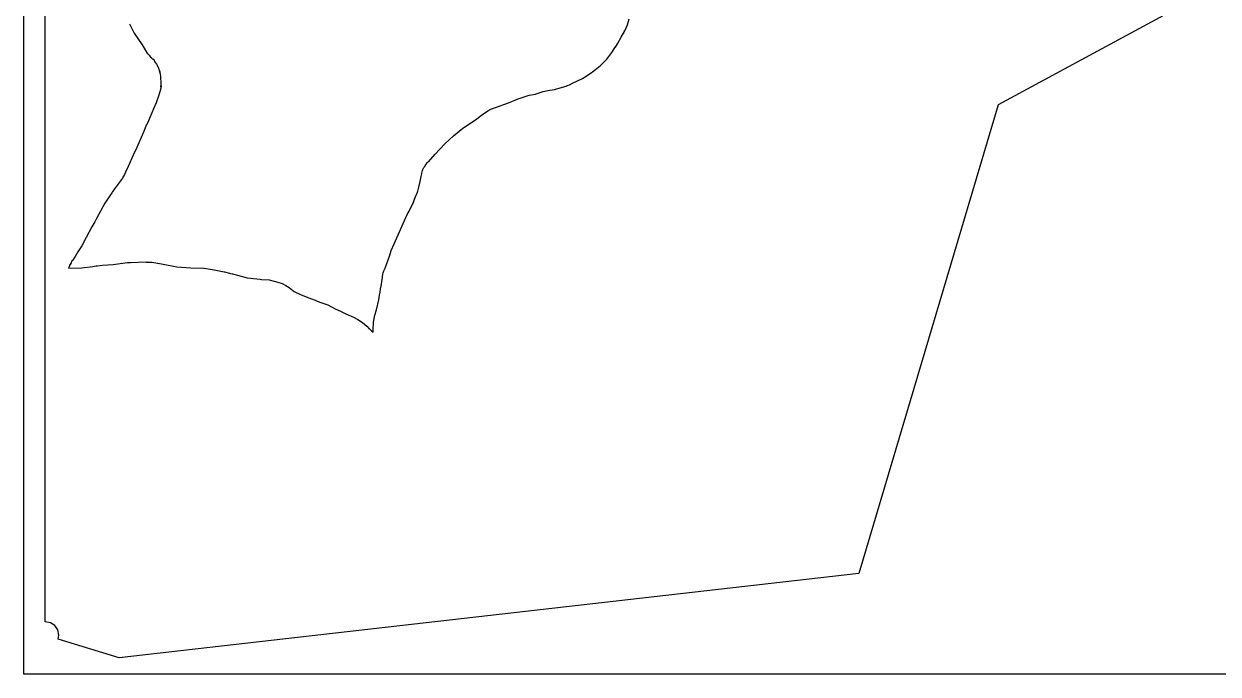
# Model space of a CAD drawing. Extents: x -67 to 553, y 0 to 8091.
# Drawn here: x -20.1 to 288.3, y 3888.2 to 4056.1 of the extents above; entities that cross this region are included whole.
import ezdxf

# ---------------------------------------------------------------- set-up
doc = ezdxf.new("R2010")
doc.units = 0

msp = doc.modelspace()

# ---------------------------------------------------------------- linework, layer by layer
at = {"layer": 'Calque_1'}
for p, q in [((-20.0877, 3888.15), (-20.0877, 4660.28)), ((-14.5873, 3901.69), (-14.534304, 4656.986)), ((501.4455, 4181.3336), (231.5235, 4035.1346)), ((7.15689, 4056.06), (8.35008, 4053.62187)), ((135.10221, 4054.303466), (135.798, 4055.7933)), ((135.798, 4055.79), (136.254012, 4057.361491)), ((8.35008, 4053.63), (10.41719, 4050.61481)), ((133.202, 4050.88), (134.180296, 4052.63683)), ((134.18, 4052.64), (135.10221, 4054.303466)), ((10.4172, 4050.61), (11.83518, 4048.36766)), ((131.46, 4048.31), (131.992288, 4049.052684)), ((131.992, 4049.05), (132.020998, 4049.110854)), ((132.021, 4049.12), (132.64322, 4050.095782)), ((132.643, 4050.09), (133.201588, 4050.881632)), ((11.8352, 4048.37), (11.7209, 4048.518398)), ((11.7209, 4048.518398), (11.990219, 4048.249086)), ((11.9902, 4048.25), (12.271902, 4047.946259)), ((12.2719, 4047.94), (12.66769, 4047.28304)), ((12.3949, 4047.77), (12.421888, 4047.743542)), ((12.6677, 4047.29), (12.394915, 4047.770218)), ((12.4219, 4047.74), (12.95731, 4047.242319)), ((12.9573, 4047.24), (13.269376, 4046.912446)), ((13.2694, 4046.92), (13.43109, 4046.830472)), ((13.43109, 4046.830472), (13.67662, 4046.378399)), ((13.6766, 4046.38), (14.178884, 4045.69182)), ((128.729368, 4045.218499), (130.4445, 4046.91924)), ((130.444, 4046.92), (131.45939, 4048.31012)), ((14.1789, 4045.69), (14.564397, 4044.926678)), ((14.5644, 4044.92), (14.653406, 4044.678171)), ((14.6534, 4044.68), (14.699411, 4044.553794)), ((14.6994, 4044.56), (14.826479, 4044.191965)), ((14.8265, 4044.19), (14.923523, 4043.911659)), ((14.9235, 4043.91), (14.990492, 4043.48508)), ((14.9515, 4044), (15.111705, 4043.084278)), ((14.9905, 4043.48), (14.951501, 4043.999906)), ((15.1117, 4043.09), (15.147683, 4042.49363)), ((124.159, 4041.99), (125.64159, 4042.937736)), ((125.642, 4042.94), (126.49102, 4043.47287)), ((126.491, 4043.47), (126.6425, 4043.551756)), ((126.491, 4043.47), (126.491, 4043.47)), ((126.643, 4043.55), (126.76029, 4043.639165)), ((126.76, 4043.64), (128.729368, 4045.218499)), ((15.1471, 4042.49), (15.157154, 4042.22039)), ((15.1477, 4042.49), (15.1477, 4042.49)), ((15.1571, 4042.22), (15.175092, 4042.139038)), ((15.1745, 4042.14), (15.227496, 4041.692326)), ((15.1751, 4042.14), (15.1751, 4042.14)), ((15.2275, 4041.69), (15.282507, 4041.383084)), ((15.325216, 4039.953142), (15.228491, 4039.121128)), ((15.2825, 4041.39), (15.259481, 4039.83822)), ((15.2595, 4039.84), (15.299735, 4040.021946)), ((15.299735, 4040.021946), (15.325216, 4039.953142)), ((116.956, 4039.1), (120.15841, 4040.072872)), ((120.095857, 4040.047672), (120.242118, 4040.113822)), ((120.158, 4040.07), (120.095857, 4040.047672)), ((120.242118, 4040.113822), (120.771885, 4040.350723)), ((120.772, 4040.35), (121.5771, 4040.71777)), ((121.577, 4040.72), (124.1593, 4041.9945)), ((14.703534, 4037.368226), (14.230599, 4036.22351)), ((15.2285, 4039.09), (14.703534, 4037.368226)), ((15.2285, 4039.12), (15.2285, 4039.09)), ((105.054, 4035.68), (107.539609, 4036.69643)), ((107.539609, 4036.69643), (110.4258, 4037.63606)), ((110.425, 4037.64), (111.46928, 4037.826531)), ((111.47, 4037.83), (111.9966, 4037.933187)), ((111.996, 4037.93), (112.23222, 4037.979212)), ((112.233, 4037.98), (114.01579, 4038.58563)), ((114.015, 4038.59), (115.720245, 4038.919108)), ((115.720245, 4038.919108), (116.95539, 4039.099587)), ((13.3795, 4034.14), (12.0995, 4031.05179)), ((14.0725, 4035.69), (13.379504, 4034.13584)), ((14.0725, 4035.69), (14.0725, 4035.69)), ((14.23488, 4036.187964), (14.072512, 4035.696072)), ((14.2306, 4036.23), (14.23488, 4036.187964)), ((98.060367, 4032.511823), (99.684, 4033.63835)), ((99.684, 4033.64), (100.473092, 4034.065185)), ((100.473, 4034.07), (101.6714, 4034.442004)), ((101.671, 4034.44), (105.05319, 4035.68751)), ((231.5235, 4035.1346), (195.5479, 3914.1366)), ((12.0995, 4031.05), (11.794595, 4030.41897)), ((95.212325, 4030.457365), (96.86499, 4031.55125)), ((96.865, 4031.55), (98.060367, 4032.511823)), ((10.836, 4028.07), (9.5642, 4025.31622)), ((11.6096, 4030.04), (10.835986, 4028.067)), ((11.640487, 4030.096415), (11.609604, 4030.041117)), ((11.7946, 4030.42), (11.640487, 4030.096415)), ((90.879254, 4027.151519), (93.28329, 4029.12484)), ((93.2833, 4029.12), (95.212325, 4030.457365)), ((9.56417, 4025.31), (9.085672, 4024.13499)), ((9.56417, 4025.31), (9.56417, 4025.31)), ((86.1489, 4022.4), (88.59111, 4025.04662)), ((88.5911, 4025.05), (90.879254, 4027.151519)), ((8.12138, 4022.17), (6.87498, 4019.22149)), ((9.08567, 4024.14), (8.121371, 4022.17097)), ((84.3816, 4020.48), (86.14891, 4022.39585)), ((6.87498, 4019.22), (6.149388, 4017.77035)), ((82.7727, 4017.85), (82.886894, 4018.219887)), ((82.8869, 4018.22), (82.957888, 4018.425581)), ((82.9579, 4018.43), (83.208513, 4018.938529)), ((83.2085, 4018.94), (83.381087, 4019.164896)), ((83.3811, 4019.16), (83.675323, 4019.774593)), ((83.675323, 4019.774593), (84.130399, 4020.28183)), ((84.1304, 4020.29), (84.381595, 4020.48685)), ((84.1304, 4020.29), (84.1304, 4020.29)), ((84.381595, 4020.48685), (84.3816, 4020.48)), ((5.37328, 4016.26), (3.2917, 4013.47659)), ((5.8544, 4017.16), (5.373282, 4016.264916)), ((6.14939, 4017.77), (5.854406, 4017.157755)), ((81.9462, 4014.25), (82.225705, 4015.32421)), ((82.2257, 4015.32), (82.318701, 4015.81821)), ((82.3187, 4015.82), (82.537881, 4016.614807)), ((82.5379, 4016.62), (82.572904, 4017.035924)), ((82.5729, 4017.03), (82.5729, 4017.03)), ((82.5734, 4017.03), (82.674709, 4017.502016)), ((82.6747, 4017.5), (82.772701, 4017.850308)), ((2.6199, 4012.46), (0.84119, 4009.77898)), ((2.7233, 4012.62), (2.619901, 4012.462838)), ((3.2917, 4013.48), (2.723296, 4012.616137)), ((80.9906, 4011.23), (81.576096, 4012.6352)), ((81.5761, 4012.63), (81.586154, 4012.653813)), ((81.5861, 4012.65), (81.622083, 4012.895798)), ((81.6221, 4012.9), (81.869221, 4013.93399)), ((81.8692, 4013.93), (81.936192, 4014.109387)), ((81.926205, 4014.093695), (81.946254, 4014.245466)), ((81.9362, 4014.11), (81.926205, 4014.093695)), ((0.841189, 4009.78), (-1.314211, 4005.84592)), ((79.392, 4007.73), (80.357807, 4009.71808)), ((80.3578, 4009.72), (80.571292, 4010.085918)), ((80.5713, 4010.08), (80.611305, 4010.285052)), ((80.6113, 4010.29), (80.990606, 4011.226359)), ((75.4935, 3999.23), (78.91451, 4006.85581)), ((78.9145, 4006.86), (79.391993, 4007.733388)), ((-2.52751, 4003.64), (-4.03079, 4000.9275)), ((-1.803, 4004.95), (-2.527508, 4003.64322)), ((-1.31421, 4005.84), (-1.803001, 4004.947562)), ((-4.03079, 4000.93), (-5.13669, 3998.78026)), ((-6.14129, 3997.17), (-6.861591, 3995.97091)), ((-5.13669, 3998.78), (-6.14129, 3997.17239)), ((74.3081, 3996.07), (74.723601, 3997.55563)), ((74.7236, 3997.56), (74.7236, 3997.56)), ((74.7241, 3997.56), (75.493481, 3999.23375)), ((-8.14609, 3993.97), (-8.460309, 3993.125716)), ((-7.87611, 3994.39), (-8.156092, 3993.953703)), ((-8.15609, 3993.96), (-8.146036, 3993.970583)), ((-7.8551, 3994.43), (-7.876002, 3994.38899)), ((-7.5843, 3994.96), (-7.855101, 3994.438507)), ((-7.54329, 3995), (-7.60764, 3994.90895)), ((-7.60764, 3994.90895), (-7.5843, 3994.955021)), ((-7.5843, 3994.96), (-7.5843, 3994.96)), ((-6.86159, 3995.97), (-7.542203, 3994.996599)), ((-7.5422, 3995), (-7.5422, 3995)), ((-7.5422, 3995), (-7.5422, 3995)), ((-2.3173, 3993.43), (-1.444996, 3993.539537)), ((-1.44499, 3993.54), (-1.096693, 3993.550583)), ((-1.0967, 3993.55), (-1.08664, 3993.55)), ((-1.0867, 3993.55), (-0.414421, 3993.630169)), ((-0.414416, 3993.63), (0.249185, 3993.748798)), ((0.249184, 3993.75), (2.982804, 3993.964312)), ((2.9828, 3993.96), (6.64817, 3994.413231)), ((6.64818, 3994.42), (7.427985, 3994.452015)), ((7.42798, 3994.45), (11.49547, 3994.575677)), ((11.4955, 3994.57), (12.92642, 3994.5319)), ((12.9264, 3994.54), (15.41099, 3994.099205)), ((15.411, 3994.1), (19.42369, 3993.359697)), ((73.1846, 3992.96), (74.046585, 3995.40131)), ((74.0466, 3995.4), (74.308114, 3996.073893)), ((-8.46031, 3993.12), (-8.529287, 3992.972363)), ((-8.52928, 3992.98), (-5.12949, 3993.059904)), ((-5.1295, 3993.06), (-2.3173, 3993.436237)), ((19.4237, 3993.36), (23.055, 3993.097798)), ((23.055, 3993.09), (26.36279, 3992.978081)), ((26.3628, 3992.98), (26.441804, 3992.966771)), ((26.4418, 3992.97), (29.087355, 3992.588835)), ((29.087355, 3992.588835), (31.673, 3992.036022)), ((31.673, 3992.03), (31.756, 3992.014125)), ((31.756, 3992.02), (32.9865, 3991.671015)), ((32.9865, 3991.67), (33.290797, 3991.596181)), ((33.2908, 3991.6), (33.688706, 3991.557931)), ((33.6887, 3991.55), (33.803476, 3991.526188)), ((33.8034, 3991.53), (35.0462, 3991.203505)), ((35.0462, 3991.2), (37.54892, 3990.500178)), ((37.549, 3990.5), (40.03309, 3990.240444)), ((72.3015, 3989.46), (72.515389, 3990.67788)), ((72.5154, 3990.71), (72.578351, 3991.44855)), ((72.5154, 3990.68), (72.5154, 3990.71)), ((72.578351, 3991.44855), (72.695316, 3991.73843)), ((72.6953, 3991.74), (72.900378, 3992.299064)), ((72.9004, 3992.3), (73.184615, 3992.961457)), ((40.033, 3990.24), (40.910886, 3990.110354)), ((40.9109, 3990.11), (40.957916, 3990.096771)), ((40.958, 3990.1), (41.261794, 3990.078833)), ((41.2617, 3990.08), (43.21099, 3989.926542)), ((43.211, 3989.93), (45.50181, 3989.375434)), ((45.5018, 3989.37), (46.648, 3989.019692)), ((46.648, 3989.02), (47.588487, 3988.475753)), ((47.5885, 3988.48), (48.372909, 3988.00719)), ((48.3729, 3988), (49.74598, 3986.96178)), ((71.9206, 3986.81), (72.038974, 3987.624386)), ((72.039, 3987.62), (72.255508, 3988.72675)), ((72.251131, 3988.850782), (72.301511, 3989.467657)), ((72.2555, 3988.73), (72.251131, 3988.850782)), ((49.746, 3986.97), (51.34022, 3986.168049)), ((51.3402, 3986.16), (53.2729, 3985.400382)), ((53.2729, 3985.4), (55.10008, 3984.677424)), ((55.1001, 3984.68), (55.6376, 3984.43579)), ((55.6376, 3984.44), (56.830724, 3984.064193)), ((70.9646, 3982.19), (71.526918, 3984.78688)), ((71.5269, 3984.78), (71.713881, 3985.97433)), ((71.7139, 3985.98), (71.920619, 3986.806822)), ((56.830724, 3984.064193), (58.3981, 3983.48856)), ((58.3981, 3983.49), (60.1557, 3982.532474)), ((60.1557, 3982.53), (61.83771, 3981.775938)), ((61.8377, 3981.77), (62.514186, 3981.424455)), ((62.5142, 3981.43), (63.044901, 3981.161713)), ((70.5693, 3980.87), (70.964587, 3982.18286)), ((63.0449, 3981.16), (65.058246, 3980.292399)), ((65.058246, 3980.292399), (66.177349, 3979.721765)), ((66.177349, 3979.721765), (67.3263, 3978.98328)), ((67.3263, 3978.98), (67.3263, 3978.98)), ((67.3268, 3978.98), (68.439442, 3978.00455)), ((70.1042, 3976.99), (70.208102, 3979.03126)), ((70.2081, 3979.03), (70.569309, 3980.87335)), ((68.439442, 3978.00455), (69.06879, 3977.3335)), ((69.0688, 3977.34), (69.203208, 3977.227023)), ((69.2032, 3977.22), (69.716782, 3976.803017)), ((69.7168, 3976.81), (70.114204, 3976.411538)), ((70.1142, 3976.41), (70.104146, 3976.992347)), ((195.5479, 3914.1366), (4.5539, 3892.3545)), ((-13.224956, 3901.414988), (-14.58729, 3901.69017)), ((-12.112445, 3900.664874), (-13.224956, 3901.414988)), ((-11.362334, 3899.552365), (-12.112445, 3900.664874)), ((-11.0872, 3898.19), (-11.362334, 3899.552365)), ((-11.2418, 3897.17), (-11.087204, 3898.19103)), ((4.5539, 3892.3545), (-11.241, 3897.17732)), ((530.912, 3888.15), (-20.0877, 3888.15))]:
    msp.add_line(p, q, dxfattribs=at)

doc.saveas('drawing.dxf')
